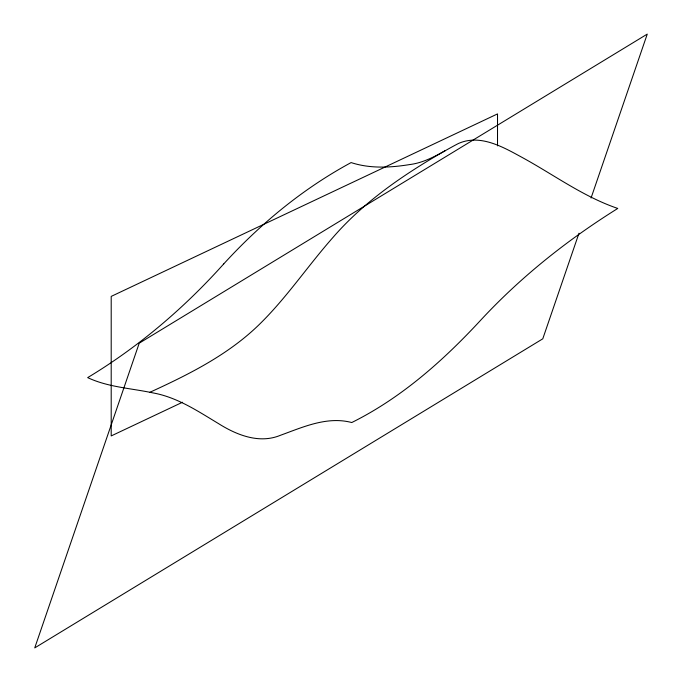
<?xml version="1.0" encoding="UTF-8"?>
<svg xmlns="http://www.w3.org/2000/svg" width="682" height="682" viewBox="0 0 682 682"><rect width="100%" height="100%" fill="white"/><g stroke="black" fill="none" stroke-linecap="round" stroke-linejoin="round"><path stroke-width="1.02" d="M578.984 233.227L542.778 338.818L34.739 647.9L139.222 343.182L647.261 34.1L591.055 198.027M445.397 150.552C404.204 174.183 364.154 201.412 332.867 237.558C307.522 266.219 286.193 298.401 258.64 325.109A227.438 198.13 -73.9 0 1 254.028 329.449C223.832 356.984 186.783 375.407 149.921 392.269M182.495 402.252L111.2 435.934L111.2 296.397L497.519 113.911L497.519 145.871M223.722 263.925C184.089 308.153 138.574 346.925 87.671 377.623C108.182 387.274 131.174 388.246 153.032 392.917C177.158 397.248 197.771 411.118 218.376 423.522C236.552 434.971 259.186 444.118 280.404 435.304C303.123 427.068 327.096 416.037 351.767 422.533C400.973 398.092 442.507 361.298 479.651 321.324C520.144 277.404 567.16 240.038 617.773 208.445C583.545 196.808 554.142 174.976 522.668 157.73C503.546 147.321 480.307 133.561 458.227 143.595C442.473 151.719 427.52 162.41 409.413 164.609C390.189 167.738 369.849 168.727 351.111 162.58C303.055 188.556 260.507 223.679 223.722 263.925"/></g></svg>
